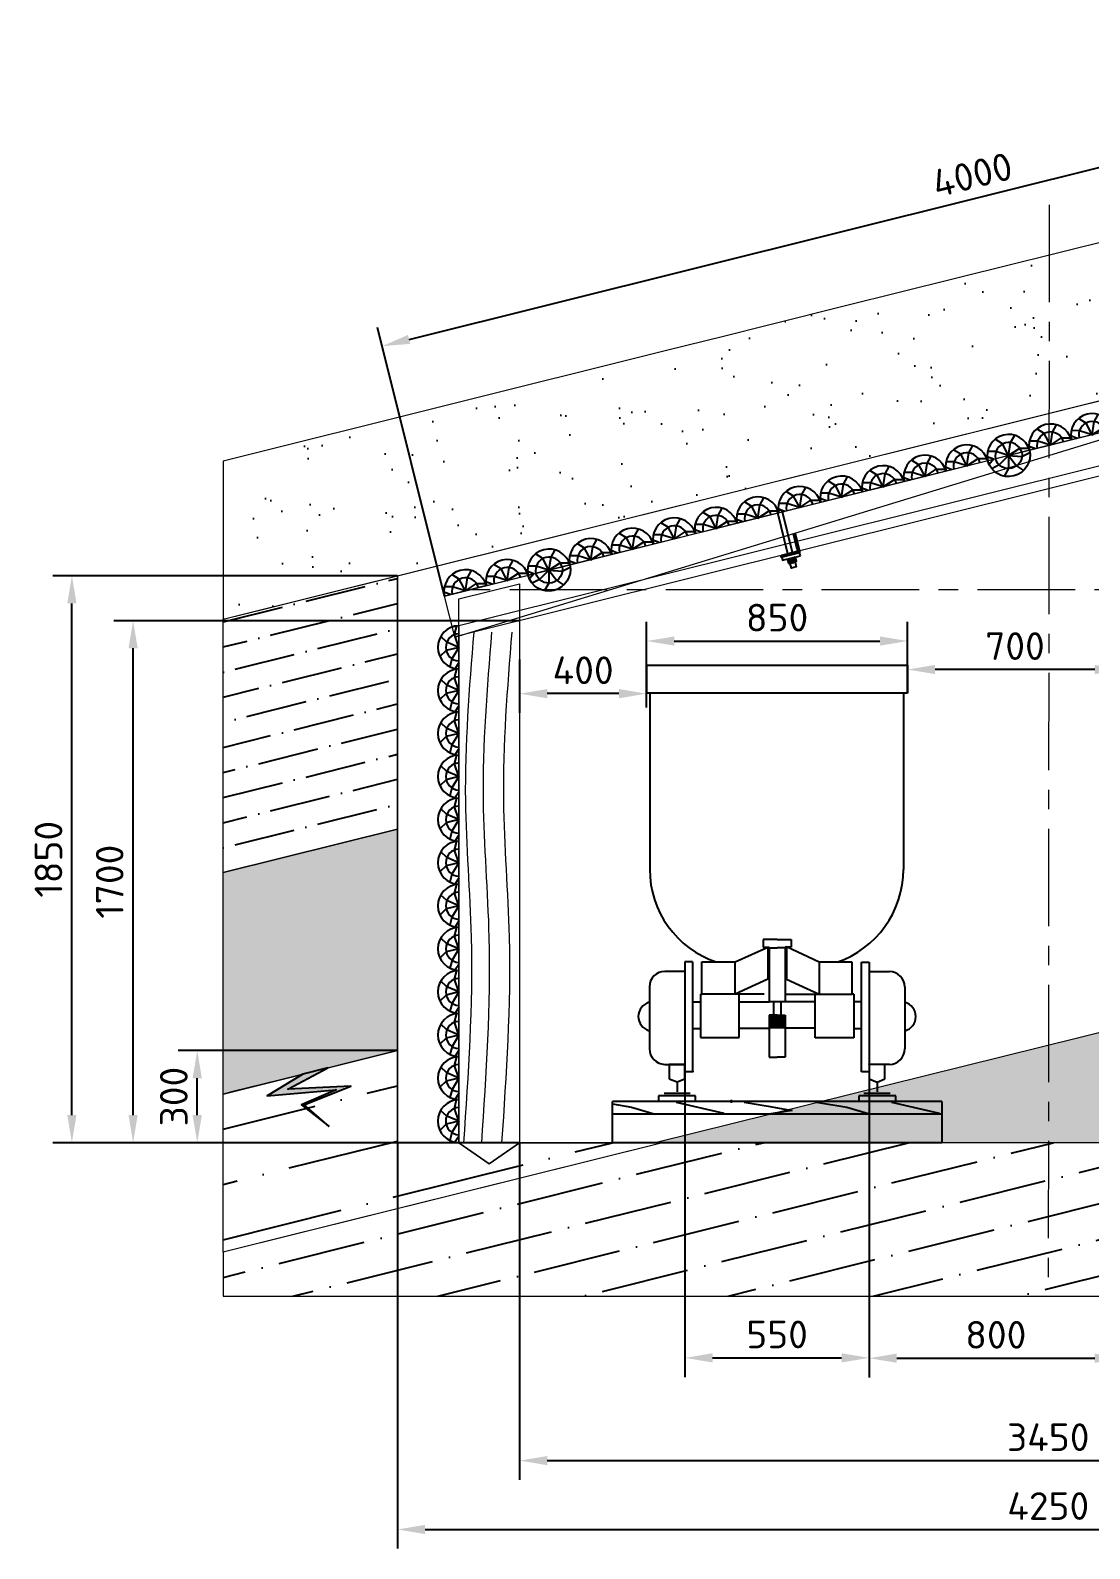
# Model space of a CAD drawing. Header units: millimetres. Extents: x 1757 to 4342, y -1901 to 53.
# Drawn here: x 3801.2 to 3870.2, y -1027.2 to -928.3 of the extents above; entities that cross this region are included whole.
import ezdxf

# ---------------------------------------------------------------- set-up
doc = ezdxf.new("R2010")
doc.units = ezdxf.units.MM
doc.header["$LTSCALE"] = 0.1
doc.linetypes.add('осеваяX2', pattern=[101.6, 63.5, -12.7, 12.7, -12.7])
for name, color, linetype in [('ВАГОН', 7, 'Continuous'), ('Д_Распорка', 7, 'Continuous'), ('М16_Гайка_Конт', 7, 'Continuous'), ('М16_Планка', 7, 'Continuous'), ('РЕЛЬС', 7, 'Continuous'), ('Ско_М16_СВП-22', 7, 'Continuous'), ('Уголок_63х63', 7, 'Continuous'), ('ШПАЛА', 252, 'Continuous')]:
    doc.layers.add(name, color=color, linetype=linetype)
doc.layers.add('Размеры', color=7, linetype='Continuous', lineweight=15)
doc.styles.get("Standard").update_dxf_attribs({"font": 'txt.shx'})
doc.dimstyles.new('ISO-25', dxfattribs={"dimtxt": 2.5, "dimasz": 2.5, "dimexe": 1.25, "dimexo": 0, "dimtad": 1, "dimdec": 0, "dimtxsty": 'Standard', "dimcen": 2.5, "dimadec": 0, "dimazin": 0, "dimtfac": 1, "dimtdec": 0, "dimtmove": 0, "dimatfit": 3, "dimfxl": 1, "dimarcsym": 0})

# ---------------------------------------------------------------- blocks, each defined once
blk = doc.blocks.new('*D688')
at = {"color": 0, "linetype": 'ByBlock', "lineweight": -2}
for p, q in [((3905.79, -945.83), (3901.428, -928.337)), ((3825.854, -948.468), (3899.984, -929.985)), ((3828.166, -965.184), (3823.805, -947.691))]:
    blk.add_line(p, q, dxfattribs=at)
at = {"color": 0, "linetype": 'ByBlock', "lineweight": 15}
for points in [[(3899.912, -929.694), (3900.057, -930.276), (3901.731, -929.55)], [(3825.781, -948.177), (3825.926, -948.759), (3824.107, -948.904)]]:
    blk.add_solid(points, dxfattribs=at)
at = {"layer": 'Defpoints', "color": 0, "linetype": 'ByBlock', "lineweight": 15}
for p in [(3901.731, -929.55), (3905.79, -945.83), (3828.166, -965.184)]:
    blk.add_point(p, dxfattribs=at)
at = {"color": 0, "linetype": 'ByBlock', "lineweight": 15, "insert": (3862.55, -937.747), "char_height": 1.8, "attachment_point": 5, "rotation": 14}
blk.add_mtext('4000', dxfattribs=at)
blk = doc.blocks.new('*D692')
at = {"color": 0, "linetype": 'ByBlock', "lineweight": -2}
for p, q in [((3841.333, -969.686), (3841.333, -966.864)), ((3858.332, -969.686), (3858.332, -966.864)), ((3843.133, -968.114), (3856.532, -968.114))]:
    blk.add_line(p, q, dxfattribs=at)
at = {"color": 0, "linetype": 'ByBlock', "lineweight": 15}
for points in [[(3843.133, -967.814), (3843.133, -968.414), (3841.333, -968.114)], [(3856.532, -967.814), (3856.532, -968.414), (3858.332, -968.114)]]:
    blk.add_solid(points, dxfattribs=at)
at = {"layer": 'Defpoints', "color": 0, "linetype": 'ByBlock', "lineweight": 15}
for p in [(3858.332, -968.114), (3841.333, -969.686), (3858.332, -969.686)]:
    blk.add_point(p, dxfattribs=at)
at = {"color": 0, "linetype": 'ByBlock', "lineweight": 15, "insert": (3849.833, -966.589), "char_height": 1.8, "attachment_point": 5}
blk.add_mtext('850', dxfattribs=at)
blk = doc.blocks.new('*D693')
at = {"color": 0, "linetype": 'ByBlock', "lineweight": -2}
for p, q in [((3843.833, -995.688), (3843.833, -1016.053)), ((3855.832, -995.697), (3855.832, -1016.053)), ((3845.633, -1014.803), (3854.032, -1014.803))]:
    blk.add_line(p, q, dxfattribs=at)
at = {"color": 0, "linetype": 'ByBlock', "lineweight": 15}
for points in [[(3845.633, -1014.503), (3845.633, -1015.103), (3843.833, -1014.803)], [(3854.032, -1014.503), (3854.032, -1015.103), (3855.832, -1014.803)]]:
    blk.add_solid(points, dxfattribs=at)
at = {"layer": 'Defpoints', "color": 0, "linetype": 'ByBlock', "lineweight": 15}
for p in [(3843.833, -995.688), (3855.832, -995.697), (3855.832, -1014.803)]:
    blk.add_point(p, dxfattribs=at)
at = {"color": 0, "linetype": 'ByBlock', "lineweight": 15, "insert": (3849.833, -1013.278), "char_height": 1.8, "attachment_point": 5}
blk.add_mtext('550', dxfattribs=at)
blk = doc.blocks.new('*D694')
at = {"color": 0, "linetype": 'ByBlock', "lineweight": -2}
for p, q in [((3855.832, -996.635), (3855.832, -1016.075)), ((3872.332, -996.657), (3872.332, -1016.075)), ((3857.632, -1014.825), (3870.532, -1014.825))]:
    blk.add_line(p, q, dxfattribs=at)
at = {"color": 0, "linetype": 'ByBlock', "lineweight": 15}
for points in [[(3857.632, -1014.525), (3857.632, -1015.125), (3855.832, -1014.825)], [(3870.532, -1014.525), (3870.532, -1015.125), (3872.332, -1014.825)]]:
    blk.add_solid(points, dxfattribs=at)
at = {"layer": 'Defpoints', "color": 0, "linetype": 'ByBlock', "lineweight": 15}
for p in [(3855.832, -996.635), (3872.332, -996.657), (3872.332, -1014.825)]:
    blk.add_point(p, dxfattribs=at)
at = {"color": 0, "linetype": 'ByBlock', "lineweight": 15, "insert": (3864.082, -1013.3), "char_height": 1.8, "attachment_point": 5}
blk.add_mtext('800', dxfattribs=at)
blk = doc.blocks.new('*D697')
at = {"color": 0, "linetype": 'ByBlock', "lineweight": -2}
for p, q in [((3833.062, -969.308), (3833.062, -972.79)), ((3841.333, -972.447), (3841.333, -970.29)), ((3839.533, -971.54), (3834.862, -971.54))]:
    blk.add_line(p, q, dxfattribs=at)
at = {"color": 0, "linetype": 'ByBlock', "lineweight": 15}
for points in [[(3834.862, -971.24), (3834.862, -971.84), (3833.062, -971.54)], [(3839.533, -971.24), (3839.533, -971.84), (3841.333, -971.54)]]:
    blk.add_solid(points, dxfattribs=at)
at = {"layer": 'Defpoints', "color": 0, "linetype": 'ByBlock', "lineweight": 15}
for p in [(3833.062, -969.308), (3833.062, -971.54), (3841.333, -972.447)]:
    blk.add_point(p, dxfattribs=at)
at = {"color": 0, "linetype": 'ByBlock', "lineweight": 15, "insert": (3837.197, -970.015), "char_height": 1.8, "attachment_point": 5}
blk.add_mtext('400', dxfattribs=at)
blk = doc.blocks.new('*D698')
at = {"color": 0, "linetype": 'ByBlock', "lineweight": -2}
for p, q in [((3858.332, -971.5), (3858.332, -968.718)), ((3872.332, -976.102), (3872.332, -968.718)), ((3870.532, -969.968), (3860.132, -969.968))]:
    blk.add_line(p, q, dxfattribs=at)
at = {"color": 0, "linetype": 'ByBlock', "lineweight": 15}
for points in [[(3860.132, -969.668), (3860.132, -970.268), (3858.332, -969.968)], [(3870.532, -969.668), (3870.532, -970.268), (3872.332, -969.968)]]:
    blk.add_solid(points, dxfattribs=at)
at = {"layer": 'Defpoints', "color": 0, "linetype": 'ByBlock', "lineweight": 15}
for p in [(3858.332, -969.968), (3858.332, -971.5), (3872.332, -976.102)]:
    blk.add_point(p, dxfattribs=at)
at = {"color": 0, "linetype": 'ByBlock', "lineweight": 15, "insert": (3865.332, -968.443), "char_height": 1.8, "attachment_point": 5}
blk.add_mtext('700', dxfattribs=at)
blk = doc.blocks.new('pfnzu')
at = {"color": 7, "lineweight": 0}
blk.add_line((142694.1, -82404), (142694.1, -82544.3), dxfattribs=at)
at = {"layer": 'Д_Распорка', "color": 253}
for p, q in [((142679.9, -82432.8), (142686.9, -82404.5)), ((142654.7, -82457.4), (142634.8, -82439)), ((142694.1, -82474.1), (142652.6, -82484.3)), ((142694.1, -82474.1), (142654.7, -82457.4)), ((142694.1, -82474.1), (142671.5, -82511.2)), ((142694.1, -82474.1), (142679.9, -82432.8)), ((142652.6, -82484.3), (142632.2, -82504.2)), ((142671.5, -82511.2), (142664.9, -82537.2)), ((142694.1, -82524.6), (142681.4, -82542.8))]:
    blk.add_line(p, q, dxfattribs=at)
at = {"layer": 'Д_Распорка', "color": 7}
blk.add_arc((142695.6, -82474.1), 70.2, 91.2316, 268.7684, dxfattribs=at)
at = {"layer": 'Д_Распорка', "color": 253}
blk.add_arc((142695.6, -82474.1), 44.2, 91.9563, 268.0437, dxfattribs=at)
blk = doc.blocks.new('*D701')
at = {"color": 0, "linetype": 'ByBlock', "lineweight": -2}
for p, q in [((3833.062, -966.787), (3806.629, -966.787)), ((3807.879, -998.987), (3807.879, -968.587)), ((3833.062, -1000.787), (3806.629, -1000.787))]:
    blk.add_line(p, q, dxfattribs=at)
at = {"color": 0, "linetype": 'ByBlock', "lineweight": 15}
for points in [[(3807.579, -968.587), (3808.179, -968.587), (3807.879, -966.787)], [(3807.579, -998.987), (3808.179, -998.987), (3807.879, -1000.787)]]:
    blk.add_solid(points, dxfattribs=at)
at = {"layer": 'Defpoints', "color": 0, "linetype": 'ByBlock', "lineweight": 15}
for p in [(3807.879, -966.787), (3833.062, -966.787), (3833.062, -1000.787)]:
    blk.add_point(p, dxfattribs=at)
at = {"color": 0, "linetype": 'ByBlock', "lineweight": 15, "insert": (3806.354, -983.787), "char_height": 1.8, "attachment_point": 5, "rotation": 90}
blk.add_mtext('1700', dxfattribs=at)
blk = doc.blocks.new('*D702')
at = {"color": 0, "linetype": 'ByBlock', "lineweight": -2}
for p, q in [((3825.106, -963.867), (3802.643, -963.867)), ((3803.893, -998.987), (3803.893, -965.667)), ((3825.106, -1000.787), (3802.643, -1000.787))]:
    blk.add_line(p, q, dxfattribs=at)
at = {"color": 0, "linetype": 'ByBlock', "lineweight": 15}
for points in [[(3803.593, -965.667), (3804.193, -965.667), (3803.893, -963.867)], [(3803.593, -998.987), (3804.193, -998.987), (3803.893, -1000.787)]]:
    blk.add_solid(points, dxfattribs=at)
at = {"layer": 'Defpoints', "color": 0, "linetype": 'ByBlock', "lineweight": 15}
for p in [(3803.893, -963.867), (3825.106, -963.867), (3825.106, -1000.787)]:
    blk.add_point(p, dxfattribs=at)
at = {"color": 0, "linetype": 'ByBlock', "lineweight": 15, "insert": (3802.368, -982.327), "char_height": 1.8, "attachment_point": 5, "rotation": 90}
blk.add_mtext('1850', dxfattribs=at)
blk = doc.blocks.new('*D722')
at = {"color": 0, "linetype": 'ByBlock', "lineweight": -2}
for p, q in [((3825.106, -994.786), (3810.809, -994.786)), ((3812.059, -998.987), (3812.059, -996.586)), ((3825.106, -1000.787), (3810.809, -1000.787))]:
    blk.add_line(p, q, dxfattribs=at)
at = {"color": 0, "linetype": 'ByBlock', "lineweight": 15}
for points in [[(3811.759, -996.586), (3812.359, -996.586), (3812.059, -994.786)], [(3811.759, -998.987), (3812.359, -998.987), (3812.059, -1000.787)]]:
    blk.add_solid(points, dxfattribs=at)
at = {"layer": 'Defpoints', "color": 0, "linetype": 'ByBlock', "lineweight": 15}
for p in [(3812.059, -994.786), (3825.106, -994.786), (3825.106, -1000.787)]:
    blk.add_point(p, dxfattribs=at)
at = {"color": 0, "linetype": 'ByBlock', "lineweight": 15, "insert": (3810.534, -997.787), "char_height": 1.8, "attachment_point": 5, "rotation": 90}
blk.add_mtext('300', dxfattribs=at)
blk = doc.blocks.new('*D723')
at = {"color": 0, "linetype": 'ByBlock', "lineweight": -2}
for p, q in [((3825.106, -1000.787), (3825.106, -1027.229)), ((3909.887, -1000.786), (3909.887, -1027.229)), ((3826.906, -1025.979), (3908.087, -1025.979))]:
    blk.add_line(p, q, dxfattribs=at)
at = {"color": 0, "linetype": 'ByBlock', "lineweight": 15}
for points in [[(3826.906, -1025.679), (3826.906, -1026.279), (3825.106, -1025.979)], [(3908.087, -1025.679), (3908.087, -1026.279), (3909.887, -1025.979)]]:
    blk.add_solid(points, dxfattribs=at)
at = {"layer": 'Defpoints', "color": 0, "linetype": 'ByBlock', "lineweight": 15}
for p in [(3825.106, -1000.787), (3909.887, -1000.786), (3909.887, -1025.979)]:
    blk.add_point(p, dxfattribs=at)
at = {"color": 0, "linetype": 'ByBlock', "lineweight": 15, "insert": (3867.497, -1024.454), "char_height": 1.8, "attachment_point": 5}
blk.add_mtext('4250', dxfattribs=at)
blk = doc.blocks.new('*D724')
at = {"color": 0, "linetype": 'ByBlock', "lineweight": -2}
for p, q in [((3833.062, -1000.787), (3833.062, -1022.744)), ((3901.932, -1000.787), (3901.932, -1022.744)), ((3834.862, -1021.494), (3900.132, -1021.494))]:
    blk.add_line(p, q, dxfattribs=at)
at = {"color": 0, "linetype": 'ByBlock', "lineweight": 15}
for points in [[(3834.862, -1021.194), (3834.862, -1021.794), (3833.062, -1021.494)], [(3900.132, -1021.194), (3900.132, -1021.794), (3901.932, -1021.494)]]:
    blk.add_solid(points, dxfattribs=at)
at = {"layer": 'Defpoints', "color": 0, "linetype": 'ByBlock', "lineweight": 15}
for p in [(3833.062, -1000.787), (3901.932, -1000.787), (3901.932, -1021.494)]:
    blk.add_point(p, dxfattribs=at)
at = {"color": 0, "linetype": 'ByBlock', "lineweight": 15, "insert": (3867.497, -1019.969), "char_height": 1.8, "attachment_point": 5}
blk.add_mtext('3450', dxfattribs=at)
blk = doc.blocks.new('М16_Гайка')
at = {"layer": 'М16_Гайка_Конт'}
h = blk.add_hatch(color=253, dxfattribs=at)
h.paths.add_polyline_path([(1.9, -6.7, 0.267171), (1.9, -13.4), (1.9, -13.4), (14.3, -13.4), (14.3, -13.4, 0.267171), (14.3, -6.7)])
h.paths.add_polyline_path([(1.9, 6.7, 0.133362), (1.9, -6.7), (14.3, -6.7, 0.133362), (14.3, 6.7)])
h.paths.add_polyline_path([(1.9, 13.4), (1.9, 13.4, 0.267171), (1.9, 6.7), (14.3, 6.7, 0.267171), (14.3, 13.4), (14.3, 13.4)])
h.paths.add_polyline_path([(0, 10.1), (0, 0), (1, 0, -0.066387), (1.9, 6.7, -0.267171), (1.9, 13.4)])
h.paths.add_polyline_path([(0, 0), (0, -10), (1.9, -13.4, -0.267171), (1.9, -6.7, -0.066387), (1, 0)])
h.paths.add_polyline_path([(15.2, 0, -0.066387), (14.3, -6.7, -0.267171), (14.3, -13.4), (16.2, -10), (16.2, 0)])
h.paths.add_polyline_path([(14.3, 13.4, -0.267171), (14.3, 6.7, -0.066387), (15.2, 0), (16.2, 0), (16.2, 10.1)])
for p, q in [((1.9, 13.4), (0, 10.1)), ((0, 10.1), (0, -10)), ((0, 10.1), (0, -10)), ((0, 0), (1, 0)), ((1.9, 13.4), (14.3, 13.4)), ((14.3, 6.7), (1.9, 6.7)), ((14.3, 13.4), (16.2, 10.1)), ((15.2, 0), (16.2, 0)), ((16.2, 10.1), (16.2, -10)), ((16.2, 10.1), (16.2, -10)), ((1.9, -13.4), (0, -10)), ((14.3, -6.7), (1.9, -6.7)), ((14.3, -13.4), (1.9, -13.4)), ((14.3, -13.4), (16.2, -10))]:
    blk.add_line(p, q, dxfattribs=at)
for centre, radius, start, end in [((7.7, 10), 6.71, 149.9725, 209.9168), ((26.6, 0), 25.6, 164.8075, 195.1925), ((8.5, 10), 6.71, 330.0832, 29.9168), ((-10.4, 0), 25.6, 344.8075, 15.1925), ((7.7, -10), 6.71, 150.0832, 210.0275), ((8.5, -10), 6.71, 330.0832, 29.9168)]:
    blk.add_arc(centre, radius, start, end, dxfattribs=at)
blk = doc.blocks.new('Уголок_63х63')
blk.add_lwpolyline([(-6, 31.5), (-5.1, 31.5)])
at = {"layer": 'Уголок_63х63'}
for p, q in [((-6, 58.5), (-2.6, 63)), ((-6, 53.2), (0, 61.1)), ((-6, 13), (-6, 60.3)), ((-6, 47.9), (0, 55.9)), ((-6, 42.7), (0, 50.6)), ((0, 63), (-3.3, 63)), ((0, 0), (0, 63)), ((-63, 0), (-63, 3.3)), ((0, 0), (-63, 0)), ((-62.8, 4.4), (-62, 5.4)), ((-62.1, 0), (-57.6, 6)), ((-13, 6), (-60.3, 6)), ((-58.1, 0), (-53.6, 6)), ((-54.2, 0), (-49.6, 6)), ((-50.2, 0), (-45.6, 6)), ((-46.2, 0), (-41.7, 6)), ((-42.2, 0), (-37.7, 6)), ((-38.2, 0), (-33.7, 6)), ((-34.3, 0), (-29.7, 6)), ((-30.3, 0), (-25.7, 6)), ((-26.3, 0), (-21.8, 6)), ((-22.3, 0), (-17.8, 6)), ((-18.3, 0), (-13.8, 6)), ((-14.4, 0), (-8.7, 7.5)), ((-10.4, 0), (0, 13.7)), ((-6.5, 10.4), (0, 19)), ((-6.4, 0), (0, 8.5)), ((-6, 37.4), (0, 45.3)), ((-6, 32.1), (0, 40.1)), ((-6, 26.9), (0, 34.8)), ((-6, 21.6), (0, 29.5)), ((-6, 16.3), (0, 24.3)), ((-2.4, 0), (0, 3.2))]:
    blk.add_line(p, q, dxfattribs=at)
for centre, radius, start, end in [((-3.3, 60.3), 2.7, 90.0004, 180.0004), ((-60.3, 3.3), 2.7, 90.0004, 180.0004), ((-13, 13), 7, 270.0004, 0.0004)]:
    blk.add_arc(centre, radius, start, end, dxfattribs=at)

msp = doc.modelspace()

# ---------------------------------------------------------------- hatches: boundary and pattern name
h = msp.add_hatch()
h.set_pattern_fill('AR-SAND', color=256, scale=0.1, angle=315, style=0)
h.set_pattern_definition([(352.5, (-280014.664, 279720.4922), (3.34753489, 3.573813487), [0, -3.8608, 0, -4.318, 0, -4.1275]), (322.5, (-280014.664, 279720.492), (8.24732851, 1.89010928), [0, -2.0828, 0, -3.4798, 0, -1.3335]), (282.5, (-280016.8733, 279722.7014), (5.60332312, -5.58299826), [0, -1.27, 0, -4.572, 0, -5.969]), (272.5, (-280016.873, 279722.7014), (6.97550782, -3.82281109), [0, -0.635, 0, -2.9972, 0, -3.429])])
h.paths.add_polyline_path([(3813.749, -966.699), (3919.887, -940.236), (3919.887, -929.93), (3904.14, -933.856), (3890.142, -937.346), (3886.814, -938.176), (3882.159, -939.336), (3878.691, -940.201), (3872.287, -941.798), (3867.759, -942.927), (3864.949, -943.627), (3861.707, -944.436), (3857.526, -945.478), (3854.541, -946.222), (3849.284, -947.533), (3846.342, -948.267), (3842.727, -949.168), (3813.749, -956.393)])
h = msp.add_hatch()
h.set_pattern_fill('ANSI36', color=256, scale=0.5, angle=329, style=0)
h.set_pattern_definition([(14, (-280035.754, 279715.234), (2.311551805, 2.2124337317), [3.96875, -0.79375, 0, -0.79375])])
h.paths.add_polyline_path([(3819.698, -965.216), (3825.106, -963.867), (3825.106, -980.357), (3813.749, -983.189), (3813.749, -966.699), (3816.581, -965.993)])
for color, points in [(253, [(3813.749, -983.189), (3825.106, -980.357), (3825.106, -994.786), (3817.391, -996.709), (3814.38, -997.46), (3813.749, -997.618), (3813.749, -995.245), (3813.749, -991.717), (3813.749, -986.859)]), (256, [(3820.658, -999.731), (3819.026, -998.322), (3822.074, -997.105), (3817.971, -997.295), (3820.57, -995.917), (3818.945, -996.322), (3816.618, -997.74), (3821.117, -997.344), (3818.856, -998.318)])]:
    msp.add_hatch(color=color).paths.add_polyline_path(points)
h = msp.add_hatch()
h.set_pattern_fill('ANSI36', color=256, scale=0.72, angle=329, style=0)
h.set_pattern_definition([(14, (312.8819, 0), (3.3286346, 3.1859046), [5.715, -1.143, 0, -1.143])])
h.paths.add_polyline_path([(3813.749, -1007.924), (3813.749, -1010.787), (3919.887, -1010.787), (3919.887, -981.461), (3909.887, -983.954), (3909.887, -1000.787), (3905.887, -1000.787), (3903.905, -1002.17), (3901.932, -1000.787), (3842.371, -1000.787)])
at = {"linetype": 'ByBlock', "lineweight": 15}
msp.add_hatch(color=254, dxfattribs=at).paths.add_polyline_path([(3909.887, -983.954), (3841.888, -1000.787), (3909.887, -1000.787)])
h = msp.add_hatch()
h.set_pattern_fill('ANSI36', color=256, scale=1.1, angle=329, style=0)
h.set_pattern_definition([(14, (-280035.754, 279715.234), (5.085413972, 4.86735421), [8.73125, -1.74625, 0, -1.74625])])
h.paths.add_polyline_path([(3825.106, -994.786), (3825.106, -1000.787), (3829.107, -1000.787), (3831.079, -1002.17), (3833.062, -1000.787), (3842.371, -1000.787), (3817.042, -1007.103), (3813.749, -1007.924), (3813.749, -1003.304), (3813.749, -997.618)])

# ---------------------------------------------------------------- linework, layer by layer
at = {"color": 7, "linetype": 'осеваяX2', "lineweight": 15}
for p, q in [((3867.558, -939.698), (3867.497, -1010.787)), ((3909.887, -964.787), (3829.771, -964.787))]:
    msp.add_line(p, q, dxfattribs=at)
at = {"color": 1, "linetype": 'ByBlock', "lineweight": 15}
msp.add_line((3828.833, -967.857), (3905.337, -944.467), dxfattribs=at)
at = {"color": 7, "linetype": 'ByBlock', "lineweight": 15}
msp.add_line((3906.298, -947.868), (3828.674, -967.222), dxfattribs=at)
at = {"color": 7}
msp.add_line((3850.366, -991.619), (3849.311, -991.603), dxfattribs=at)
at = {"color": 7, "lineweight": 0}
for points in [[(3813.749, -966.699), (3919.887, -940.236)], [(3872.287, -941.798), (3867.759, -942.927), (3864.949, -943.627), (3861.707, -944.436), (3857.526, -945.478), (3854.541, -946.222), (3854.541, -946.222), (3854.541, -946.222), (3854.541, -946.222), (3849.284, -947.533), (3846.342, -948.267), (3842.727, -949.168), (3813.749, -956.393), (3813.749, -966.699), (3813.749, -966.699), (3813.749, -966.699)], [(3819.698, -965.216), (3825.106, -963.867), (3825.106, -963.867), (3825.106, -963.867), (3825.106, -963.867), (3825.106, -963.867), (3825.106, -963.867), (3825.106, -963.867), (3825.106, -963.867), (3825.106, -963.867), (3825.106, -963.867), (3825.106, -963.867), (3825.106, -963.867), (3825.106, -963.867), (3825.106, -963.867), (3825.106, -963.867), (3825.106, -963.867), (3825.106, -980.357), (3813.749, -983.189), (3813.749, -966.699), (3813.749, -966.699), (3813.749, -966.699), (3813.749, -966.699), (3816.581, -965.993), (3819.698, -965.216)], [(3813.749, -983.189), (3825.106, -980.357), (3825.106, -980.357), (3825.106, -980.357), (3825.106, -980.357), (3825.106, -980.357), (3825.106, -980.357), (3825.106, -980.357), (3825.106, -994.786), (3817.391, -996.709), (3814.38, -997.46), (3813.749, -997.618), (3813.749, -997.618), (3813.749, -997.618), (3813.749, -995.245), (3813.749, -991.717), (3813.749, -986.859), (3813.749, -983.189)], [(3825.106, -994.786), (3825.106, -1000.787), (3829.107, -1000.787), (3831.079, -1002.17), (3833.062, -1000.787), (3842.371, -1000.787), (3817.042, -1007.103), (3813.749, -1007.924), (3813.749, -1003.304), (3813.749, -997.618), (3825.106, -994.786)], [(3839.101, -998.933), (3839.101, -1000.787), (3860.564, -1000.787), (3860.564, -998.933), (3839.101, -998.933)]]:
    msp.add_lwpolyline(points, dxfattribs=at)
at = {"color": 5, "linetype": 'ByBlock', "lineweight": 15}
msp.add_lwpolyline([(3825.106, -1000.787), (3825.106, -963.867), (3909.887, -942.729), (3909.887, -1000.787), (3905.887, -1000.787), (3903.905, -1002.17), (3901.932, -1000.787), (3833.062, -1000.787), (3831.079, -1002.17), (3829.107, -1000.787), (3825.106, -1000.787), (3825.106, -1000.787)], dxfattribs=at)
at = {"color": 7, "linetype": 'ByBlock', "lineweight": 15}
msp.add_lwpolyline([(3906.453, -948.489), (3828.829, -967.843), (3828.166, -965.184), (3905.79, -945.83)], close=True, dxfattribs=at)
for points in [[(3829.105, -965.363), (3833.062, -964.377), (3833.062, -1000.787), (3831.079, -1002.17), (3829.107, -1000.787), (3829.105, -965.363)], [(3813.749, -1007.924), (3813.749, -1010.787), (3919.887, -1010.787), (3919.887, -981.461), (3909.887, -983.954), (3909.887, -1000.787), (3905.887, -1000.787), (3903.905, -1002.17), (3901.932, -1000.787), (3842.371, -1000.787), (3813.749, -1007.924)], [(3909.887, -983.954), (3841.888, -1000.787)]]:
    msp.add_lwpolyline(points, dxfattribs=at)
msp.add_lwpolyline([(3820.658, -999.731), (3819.026, -998.322), (3822.074, -997.105), (3817.971, -997.295), (3820.57, -995.917), (3818.945, -996.322), (3816.618, -997.74), (3821.117, -997.344), (3818.856, -998.318), (3820.658, -999.731)])
for points in [[(3830.072, -967.533), (3829.528, -978.502), (3829.901, -987.402), (3829.41, -1000.787)], [(3831.23, -967.533), (3830.686, -978.502), (3831.06, -987.402), (3830.568, -1000.787)], [(3832.548, -967.533), (3832.005, -978.502), (3832.378, -987.402), (3831.887, -1000.787)]]:
    msp.add_spline(points, degree=3, dxfattribs=at)
at = {"layer": 'ВАГОН', "color": 7}
for p, q in [((3841.333, -969.686), (3841.333, -971.491)), ((3841.333, -971.5), (3841.333, -969.686)), ((3841.333, -969.686), (3858.332, -969.686)), ((3858.332, -969.686), (3858.332, -971.5)), ((3858.332, -971.5), (3858.332, -969.696)), ((3858.332, -971.5), (3841.333, -971.5)), ((3841.538, -971.491), (3841.538, -982.982)), ((3858.059, -971.5), (3858.059, -982.991)), ((3849.843, -987.546), (3848.918, -987.546)), ((3848.918, -987.546), (3848.918, -988.06)), ((3849.834, -987.546), (3850.759, -987.546)), ((3850.759, -987.546), (3850.759, -988.06)), ((3847.098, -989.017), (3849.239, -988.06)), ((3848.918, -988.06), (3849.311, -988.06)), ((3849.239, -988.041), (3849.239, -990.135)), ((3849.311, -988.06), (3849.311, -991.619)), ((3849.311, -988.094), (3849.843, -988.094)), ((3850.366, -988.094), (3849.834, -988.094)), ((3850.759, -988.06), (3850.366, -988.06)), ((3850.366, -988.06), (3850.366, -991.619)), ((3852.568, -989.026), (3850.438, -988.041)), ((3850.438, -988.041), (3850.438, -990.135)), ((3843.833, -989.633), (3842.514, -989.633)), ((3844.333, -989.017), (3843.833, -989.017)), ((3843.833, -989.017), (3843.833, -996.161)), ((3844.337, -996.161), (3844.337, -989.017)), ((3844.942, -989.017), (3847.098, -989.017)), ((3844.942, -991.111), (3844.942, -989.017)), ((3847.085, -989.017), (3847.085, -991.12)), ((3854.724, -989.026), (3852.568, -989.026)), ((3852.581, -989.026), (3852.581, -991.129)), ((3854.724, -991.12), (3854.724, -989.026)), ((3855.328, -996.17), (3855.328, -989.026)), ((3855.333, -989.026), (3855.832, -989.026)), ((3855.832, -989.026), (3855.832, -996.17)), ((3855.832, -989.642), (3857.151, -989.642)), ((3841.514, -990.633), (3841.514, -994.668)), ((3849.239, -990.135), (3847.098, -991.111)), ((3850.438, -990.135), (3852.568, -991.12)), ((3858.151, -990.642), (3858.151, -994.677)), ((3844.328, -991.61), (3844.833, -991.61)), ((3844.841, -991.111), (3844.841, -993.944)), ((3844.841, -991.118), (3844.949, -991.118)), ((3849.002, -991.111), (3844.942, -991.111)), ((3847.361, -993.944), (3847.361, -991.111)), ((3847.4, -991.603), (3849.311, -991.603)), ((3849.591, -991.619), (3849.591, -992.509)), ((3850.086, -991.619), (3850.086, -992.509)), ((3850.366, -991.12), (3854.724, -991.12)), ((3852.265, -991.613), (3850.366, -991.613)), ((3852.304, -993.953), (3852.304, -991.12)), ((3854.835, -991.124), (3854.725, -991.124)), ((3854.824, -991.12), (3854.824, -993.953)), ((3855.337, -991.619), (3854.833, -991.619)), ((3849.843, -992.474), (3849.311, -992.474)), ((3849.311, -992.474), (3849.311, -995.212)), ((3849.834, -992.474), (3850.366, -992.474)), ((3850.366, -992.474), (3850.366, -995.212)), ((3844.328, -993.355), (3844.833, -993.355)), ((3847.4, -993.328), (3849.311, -993.328)), ((3852.265, -993.337), (3850.366, -993.337)), ((3855.337, -993.364), (3854.833, -993.364)), ((3844.841, -993.944), (3847.361, -993.944)), ((3854.824, -993.953), (3852.304, -993.953)), ((3842.514, -995.688), (3843.833, -995.688)), ((3849.311, -995.212), (3849.843, -995.212)), ((3850.366, -995.212), (3849.834, -995.212)), ((3857.151, -995.697), (3855.832, -995.697)), ((3843.833, -996.161), (3844.337, -996.161)), ((3855.832, -996.17), (3855.328, -996.17))]:
    msp.add_line(p, q, dxfattribs=at)
for centre, radius, start, end in [((3847.907, -982.982), 6.369, 180, 251.37652), ((3851.691, -982.991), 6.369, 288.62348, 0), ((3842.514, -990.633), 1, 90, 180), ((3857.151, -990.642), 1, 0, 90), ((3841.753, -992.568), 0.959, 105.46233, 254.53767), ((3857.912, -992.577), 0.959, 285.46233, 74.53767), ((3842.549, -994.653), 1.035, 180.80202, 268.06345), ((3857.116, -994.663), 1.035, 271.93655, 359.19798)]:
    msp.add_arc(centre, radius, start, end, dxfattribs=at)
for p in [(3843.833, -995.668), (3855.832, -995.677), (3844.337, -996.161)]:
    msp.add_point(p, dxfattribs=at)
for points in [[(3849.337, -992.509), (3849.87, -992.509), (3849.337, -993.364), (3849.87, -993.364)], [(3850.366, -992.509), (3849.834, -992.509), (3850.366, -993.364), (3849.834, -993.364)]]:
    msp.add_solid(points, dxfattribs=at)
at = {"layer": 'М16_Планка', "color": 7}
msp.add_lwpolyline([(3851.349, -962.557), (3851.301, -962.363), (3850.137, -962.654), (3850.185, -962.848), (3851.349, -962.557)], dxfattribs=at)
at = {"layer": 'Размеры', "color": 7}
msp.add_point((3843.833, -995.688), dxfattribs=at)
at = {"layer": 'РЕЛЬС', "color": 7, "linetype": 'Continuous'}
for p, q in [((3843.833, -995.688), (3842.809, -995.688)), ((3842.809, -995.688), (3842.809, -996.625)), ((3843.833, -996.625), (3843.833, -995.688)), ((3856.856, -995.697), (3855.832, -995.697)), ((3855.832, -995.697), (3855.832, -996.635)), ((3856.856, -996.635), (3856.856, -995.697)), ((3842.809, -996.625), (3843.321, -996.834)), ((3843.321, -996.834), (3843.833, -996.625)), ((3855.832, -996.635), (3856.344, -996.843)), ((3856.344, -996.843), (3856.856, -996.635)), ((3844.513, -997.741), (3842.107, -997.741)), ((3842.107, -997.741), (3842.107, -998.085)), ((3844.174, -997.579), (3842.468, -997.579)), ((3843.321, -996.85), (3843.321, -997.475)), ((3844.513, -998.085), (3844.513, -997.741)), ((3857.564, -997.741), (3855.158, -997.741)), ((3855.158, -997.741), (3855.158, -998.085)), ((3857.197, -997.579), (3855.491, -997.579)), ((3856.344, -996.85), (3856.344, -997.475)), ((3857.564, -998.085), (3857.564, -997.741))]:
    msp.add_line(p, q, dxfattribs=at)
at = {"layer": 'Ско_М16_СВП-22', "color": 7}
for p, q in [((3850.535, -962.431), (3849.872, -959.772)), ((3850.846, -962.353), (3850.183, -959.695))]:
    msp.add_line(p, q, dxfattribs=at)
for points in [[(3851.001, -962.978), (3851.077, -963.283), (3850.767, -963.361), (3850.691, -963.055)], [(3850.918, -963.306), (3850.922, -963.322)]]:
    msp.add_lwpolyline(points, dxfattribs=at)
msp.add_arc((3850.029, -959.74), 0.16, 13.99998, 193.99998, dxfattribs=at)
at = {"layer": 'ШПАЛА', "color": 7}
for p, q in [((3847.161, -998.1), (3839.101, -998.1)), ((3839.101, -1000.787), (3839.101, -998.1)), ((3839.101, -998.267), (3840.342, -998.474)), ((3840.342, -998.474), (3841.888, -998.933)), ((3843.26, -998.144), (3846.358, -998.858)), ((3846.85, -997.995), (3846.85, -998.181)), ((3860.564, -998.1), (3847.062, -998.1)), ((3847.685, -998.144), (3849.256, -998.419)), ((3849.256, -998.419), (3850.827, -998.693)), ((3850.827, -998.693), (3849.295, -998.933)), ((3852.399, -998.144), (3854.374, -998.474)), ((3854.374, -998.474), (3855.92, -998.933)), ((3857.292, -998.144), (3860.39, -998.858)), ((3860.564, -998.1), (3860.564, -1000.787)), ((3847.161, -998.933), (3839.101, -998.933)), ((3846.358, -998.858), (3846.049, -998.933)), ((3860.564, -998.933), (3847.013, -998.933)), ((3860.39, -998.858), (3860.081, -998.933)), ((3860.564, -1000.787), (3839.101, -1000.787))]:
    msp.add_line(p, q, dxfattribs=at)

# ---------------------------------------------------------------- block references
at = {"color": 7, "lineweight": 0, "zscale": 0.019999051}
for p, xscale, yscale, rotation in [((4780.388, 2213.334), 0.01999905100089133, 0.0199990510008945, 284.0000000000209), ((4777.666, 2212.655), 0.01999905100089133, 0.0199990510008945, 284.0000000000209), ((4772.221, 2211.298), 0.01999905100089133, 0.0199990510008945, 284.0000000000209), ((4774.943, 2211.977), 0.01999905100089133, 0.0199990510008945, 284.0000000000209), ((4769.499, 2210.619), 0.01999905100089133, 0.0199990510008945, 284.0000000000209), ((6156.053, -3325.647), -0.01999905100096443, 0.01999905100098555, 284.0082756924825), ((4764.055, 2209.262), 0.01999905100089133, 0.0199990510008945, 284.0000000000209), ((4766.777, 2209.94), 0.01999905100089133, 0.0199990510008945, 284.0000000000209), ((4761.332, 2208.583), 0.01999905100089133, 0.0199990510008945, 284.0000000000209), ((4755.888, 2207.225), 0.01999905100089133, 0.0199990510008945, 284.0000000000209), ((4758.61, 2207.904), 0.01999905100089133, 0.0199990510008945, 284.0000000000209), ((4753.166, 2206.546), 0.01999905100089133, 0.0199990510008945, 284.0000000000209), ((4747.721, 2205.189), 0.01999905100089133, 0.0199990510008945, 284.0000000000209), ((4750.443, 2205.868), 0.01999905100089133, 0.0199990510008945, 284.0000000000209), ((4744.999, 2204.51), 0.01999905100089133, 0.0199990510008945, 284.0000000000209), ((4739.553, 2203.16), 0.01999905100089133, 0.0199990510008945, 284.0000000000209), ((4742.277, 2203.831), 0.01999905100089133, 0.0199990510008945, 284.0000000000209), ((6113.131, -3345.584), -0.01999905100072084, 0.01999905100093818, 283.6953623971855)]:
    msp.add_blockref('pfnzu', p, dxfattribs=dict(at, xscale=xscale, yscale=yscale, rotation=rotation))
at = {"color": 7, "extrusion": (0, 0, -1), "xscale": 0.01999905100089133, "yscale": 0.01999905100089094, "zscale": -0.019999051, "rotation": 255.9999999999791}
msp.add_blockref('Уголок_63х63', (-3851.331, -962.356), dxfattribs=at)
at = {"color": 7, "lineweight": 0, "xscale": 0.01999905100092292, "yscale": 0.01999905100092292, "zscale": 0.019999051}
for p in [(975.36, 680.88), (975.36, 678.075), (975.36, 675.269), (975.36, 672.464), (975.36, 669.658), (975.36, 666.853), (975.36, 664.047), (975.361, 661.241), (975.361, 658.436), (975.361, 655.63), (975.361, 652.825), (975.354, 650.02)]:
    msp.add_blockref('pfnzu', p, dxfattribs=at)
at = {"layer": 'М16_Гайка_Конт', "color": 7, "extrusion": (0, 0, -1), "xscale": 0.01999905100089133, "yscale": 0.01999905100089094, "zscale": -0.019999051, "rotation": 255.9999999999791}
msp.add_blockref('М16_Гайка', (-3850.768, -962.702), dxfattribs=at)

# ---------------------------------------------------------------- dimensions: what is measured, and where the dimension line sits
at = {"color": 7, "linetype": 'ByBlock', "lineweight": 15}
dim = msp.add_aligned_dim(p1=(3828.166, -965.184), p2=(3905.79, -945.83), distance=16.779, text='4000', dimstyle='ISO-25', override={"dimtxt": 1.8, "dimasz": 1.8, "dimlfac": 100, "dimfxl": 1.25}, dxfattribs=at)
dim.commit()
dim.dimension.update_dxf_attribs({"geometry": '*D688', "text_midpoint": (3862.55, -937.747)})
for base, p1, p2, text, picture, middle in [((3803.893, -963.867), (3825.106, -1000.787), (3825.106, -963.867), '1850', '*D702', (3802.368, -982.327)), ((3807.879, -966.787), (3833.062, -1000.787), (3833.062, -966.787), '1700', '*D701', (3806.354, -983.787)), ((3812.059, -994.786), (3825.106, -1000.787), (3825.106, -994.786), '300', '*D722', (3810.534, -997.787))]:
    dim = msp.add_linear_dim(base=base, p1=p1, p2=p2, angle=90, text=text, dimstyle='ISO-25', override={"dimtxt": 1.8, "dimasz": 1.8, "dimfxl": 1.25}, dxfattribs=at)
    dim.commit()
    dim.dimension.update_dxf_attribs({"geometry": picture, "text_midpoint": middle})
dim = msp.add_linear_dim(base=(3858.332, -968.114), p1=(3841.333, -969.686), p2=(3858.332, -969.686), text='850', dimstyle='ISO-25', override={"dimtxt": 1.8, "dimasz": 1.8, "dimlfac": 100, "dimfxl": 1.25}, dxfattribs=at)
dim.commit()
dim.dimension.update_dxf_attribs({"geometry": '*D692', "text_midpoint": (3849.833, -968.114), "dimtype": 160})
for base, p1, p2, text, override, picture, middle in [((3858.332, -969.968), (3872.332, -976.102), (3858.332, -971.5), '700', {"dimtxt": 1.8, "dimasz": 1.8, "dimfxl": 1.25}, '*D698', (3865.332, -968.443)), ((3833.062, -971.54), (3841.333, -972.447), (3833.062, -969.308), '400', {"dimtxt": 1.8, "dimasz": 1.8, "dimfxl": 1.25}, '*D697', (3837.197, -970.015)), ((3855.832, -1014.803), (3843.833, -995.688), (3855.832, -995.697), '550', {"dimtxt": 1.8, "dimasz": 1.8, "dimlfac": 100, "dimfxl": 1.25}, '*D693', (3849.833, -1013.278)), ((3872.332, -1014.825), (3855.832, -996.635), (3872.332, -996.657), '800', {"dimtxt": 1.8, "dimasz": 1.8, "dimlfac": 100, "dimfxl": 1.25}, '*D694', (3864.082, -1013.3)), ((3909.887, -1025.979), (3825.106, -1000.787), (3909.887, -1000.786), '4250', {"dimtxt": 1.8, "dimasz": 1.8, "dimfxl": 1.25}, '*D723', (3867.497, -1024.454)), ((3901.932, -1021.494), (3833.062, -1000.787), (3901.932, -1000.787), '3450', {"dimtxt": 1.8, "dimasz": 1.8, "dimfxl": 1.25}, '*D724', (3867.497, -1019.969))]:
    dim = msp.add_linear_dim(base=base, p1=p1, p2=p2, text=text, dimstyle='ISO-25', override=override, dxfattribs=at)
    dim.commit()
    dim.dimension.update_dxf_attribs({"geometry": picture, "text_midpoint": middle})

doc.saveas('drawing.dxf')
